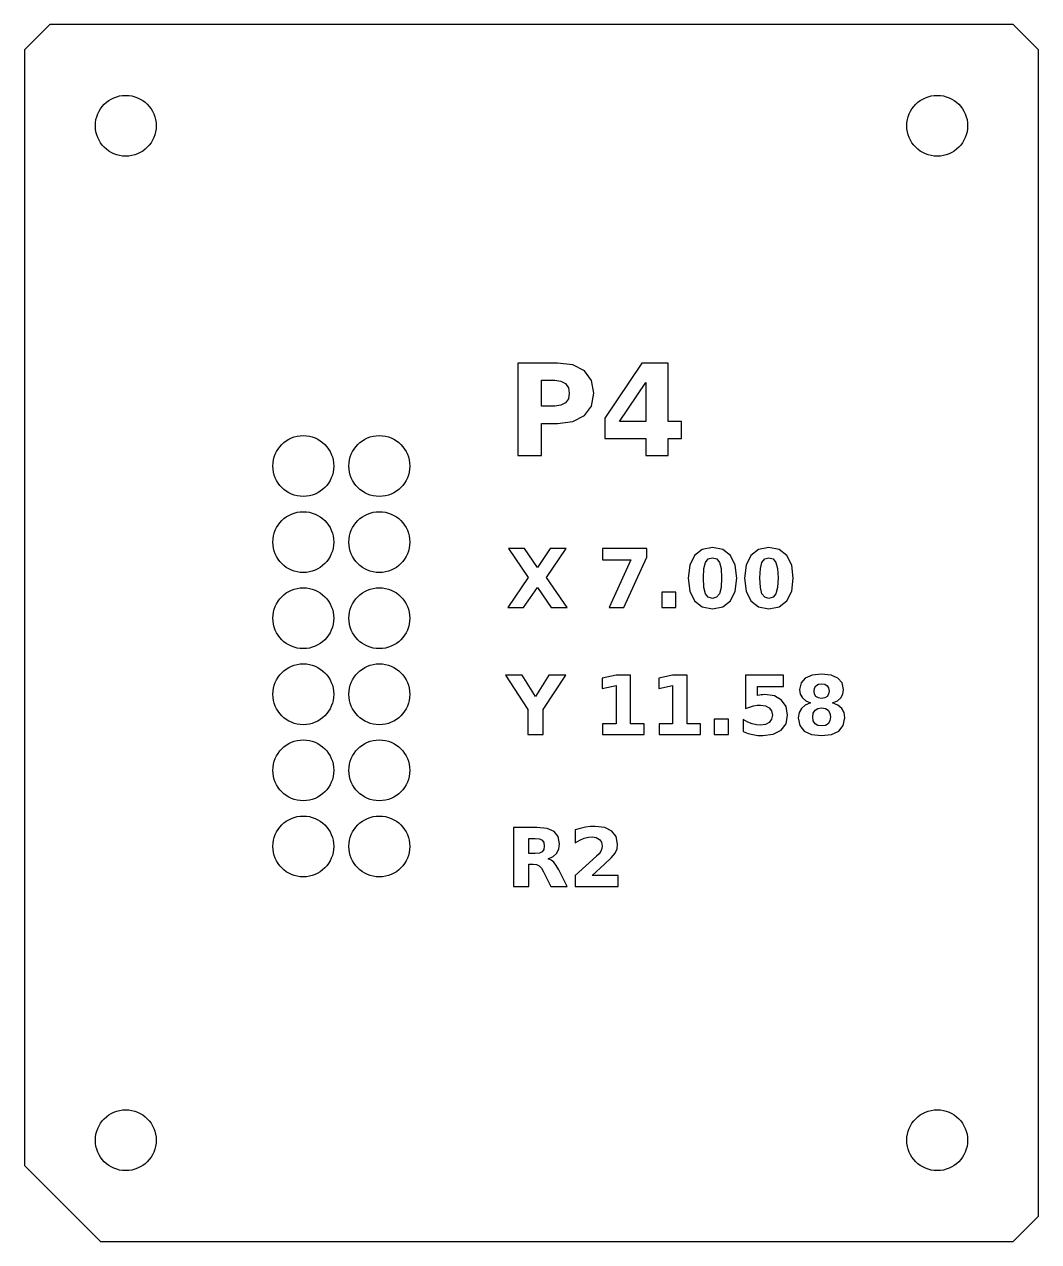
# Model space of a CAD drawing. Header units: millimetres. Extents: x -4 to 36, y -4 to 44.
import ezdxf

# ---------------------------------------------------------------- set-up
doc = ezdxf.new("R2010")
doc.units = ezdxf.units.MM
for name, color, linetype in [('CONTACT_HOLES', 3, 'Continuous'), ('MOUNT_HOLES', 1, 'Continuous'), ('OUTLINE', 7, 'Continuous'), ('RAISED_LABELS', 5, 'Continuous')]:
    doc.layers.add(name, color=color, linetype=linetype)

msp = doc.modelspace()

# ---------------------------------------------------------------- linework, layer by layer
at = {"layer": 'CONTACT_HOLES'}
for centre in [(7, 26.584), (10, 26.584), (7, 23.584), (10, 23.584), (7, 20.584), (10, 20.584), (7, 17.584), (10, 17.584), (7, 14.584), (10, 14.584), (7, 11.584), (10, 11.584)]:
    msp.add_circle(centre, 1.2, dxfattribs=at)
at = {"layer": 'MOUNT_HOLES'}
for centre in [(0, 40), (32, 40), (0, 0), (32, 0)]:
    msp.add_circle(centre, 1.2, dxfattribs=at)
at = {"layer": 'OUTLINE'}
msp.add_lwpolyline([(-1, -4), (35, -4), (36, -3), (36, 43), (35, 44), (-3, 44), (-4, 43), (-4, -1)], close=True, dxfattribs=at)
at = {"layer": 'RAISED_LABELS'}
for points in [[(17.634, 30.568), (17.019, 30.645), (15.459, 30.645), (15.459, 27), (16.399, 27), (16.399, 28.265), (17.019, 28.265), (17.634, 28.342), (18.087, 28.573), (18.366, 28.948), (18.459, 29.456), (18.366, 29.962), (18.087, 30.336)], [(21.395, 28.345), (21.395, 30.645), (20.349, 30.645), (18.89, 28.47), (18.89, 27.664), (20.505, 27.664), (20.505, 27), (21.395, 27), (21.395, 27.664), (21.914, 27.664), (21.914, 28.345)], [(17.161, 28.979), (16.919, 28.946), (16.399, 28.946), (16.399, 29.964), (16.919, 29.964), (17.161, 29.931), (17.341, 29.832), (17.453, 29.672), (17.491, 29.456), (17.453, 29.24), (17.341, 29.079)], [(19.476, 28.345), (20.505, 29.871), (20.505, 28.345)], [(16.594, 22.191), (17.372, 23.333), (16.741, 23.333), (16.232, 22.581), (15.72, 23.333), (15.092, 23.333), (15.87, 22.191), (15.061, 21), (15.691, 21), (16.232, 21.797), (16.776, 21), (17.403, 21)], [(19.919, 22.89), (19.058, 21), (19.643, 21), (20.553, 22.994), (20.553, 23.333), (18.795, 23.333), (18.795, 22.89)], [(22.426, 23.06), (22.239, 22.679), (22.176, 22.164), (22.239, 21.651), (22.426, 21.27), (22.729, 21.033), (23.137, 20.954), (23.544, 21.033), (23.846, 21.27), (24.034, 21.651), (24.096, 22.164), (24.034, 22.679), (23.846, 23.06), (23.544, 23.296), (23.137, 23.375), (22.729, 23.296)], [(24.465, 22.679), (24.402, 22.164), (24.465, 21.651), (24.652, 21.27), (24.955, 21.033), (25.364, 20.954), (25.771, 21.033), (26.073, 21.27), (26.261, 21.651), (26.323, 22.164), (26.261, 22.679), (26.073, 23.06), (25.771, 23.296), (25.364, 23.375), (24.955, 23.296), (24.652, 23.06)], [(22.861, 21.545), (22.798, 21.792), (22.777, 22.169), (22.798, 22.542), (22.861, 22.785), (22.971, 22.919), (23.137, 22.964), (23.303, 22.919), (23.413, 22.785), (23.474, 22.542), (23.495, 22.169), (23.474, 21.792), (23.412, 21.545), (23.302, 21.409), (23.137, 21.364), (22.971, 21.409)], [(25.025, 21.792), (25.004, 22.169), (25.025, 22.542), (25.087, 22.785), (25.198, 22.919), (25.364, 22.964), (25.53, 22.919), (25.639, 22.785), (25.701, 22.542), (25.721, 22.169), (25.701, 21.792), (25.639, 21.545), (25.529, 21.409), (25.364, 21.364), (25.198, 21.409), (25.087, 21.545)], [(21.134, 21), (21.697, 21), (21.697, 21.605), (21.134, 21.605)], [(15.858, 16.983), (15.858, 16), (16.459, 16), (16.459, 16.983), (17.349, 18.333), (16.689, 18.333), (16.158, 17.502), (15.627, 18.333), (14.969, 18.333)], [(20.438, 16.416), (19.906, 16.416), (19.906, 18.333), (19.334, 18.333), (18.792, 18.221), (18.792, 17.811), (19.337, 17.924), (19.337, 16.416), (18.806, 16.416), (18.806, 16), (20.438, 16)], [(22.133, 16.416), (22.133, 18.333), (21.561, 18.333), (21.018, 18.221), (21.018, 17.811), (21.564, 17.924), (21.564, 16.416), (21.032, 16.416), (21.032, 16), (22.664, 16), (22.664, 16.416)], [(24.987, 17.546), (24.919, 17.529), (24.919, 17.89), (25.934, 17.89), (25.934, 18.333), (24.438, 18.333), (24.438, 17.02), (24.602, 17.081), (24.754, 17.124), (24.897, 17.149), (25.031, 17.158), (25.226, 17.131), (25.375, 17.052), (25.469, 16.926), (25.501, 16.761), (25.469, 16.597), (25.375, 16.471), (25.226, 16.391), (25.031, 16.364), (24.874, 16.378), (24.708, 16.419), (24.532, 16.487), (24.346, 16.583), (24.346, 16.11), (24.539, 16.041), (24.733, 15.993), (24.928, 15.964), (25.126, 15.954), (25.535, 16.008), (25.844, 16.169), (26.038, 16.424), (26.102, 16.761), (26.043, 17.1), (25.865, 17.355), (25.58, 17.516), (25.201, 17.569), (25.127, 17.566), (25.056, 17.558)], [(26.573, 17.77), (26.6, 17.588), (26.681, 17.439), (26.815, 17.324), (27.001, 17.242), (26.793, 17.156), (26.642, 17.029), (26.552, 16.862), (26.521, 16.657), (26.58, 16.352), (26.754, 16.132), (27.041, 15.999), (27.44, 15.954), (27.837, 15.999), (28.123, 16.132), (28.296, 16.352), (28.354, 16.657), (28.324, 16.862), (28.233, 17.029), (28.083, 17.156), (27.874, 17.242), (28.061, 17.324), (28.196, 17.439), (28.277, 17.588), (28.304, 17.77), (28.249, 18.031), (28.084, 18.221), (27.813, 18.337), (27.44, 18.375), (27.065, 18.336), (26.793, 18.22), (26.628, 18.03)], [(27.313, 17.439), (27.219, 17.495), (27.161, 17.587), (27.142, 17.709), (27.161, 17.831), (27.219, 17.922), (27.313, 17.978), (27.44, 17.997), (27.564, 17.978), (27.657, 17.922), (27.715, 17.832), (27.734, 17.709), (27.715, 17.587), (27.657, 17.495), (27.564, 17.439), (27.44, 17.421)], [(27.09, 16.688), (27.113, 16.84), (27.181, 16.951), (27.291, 17.021), (27.44, 17.044), (27.588, 17.021), (27.697, 16.953), (27.763, 16.841), (27.785, 16.688), (27.763, 16.536), (27.697, 16.424), (27.588, 16.356), (27.44, 16.333), (27.291, 16.356), (27.181, 16.424), (27.113, 16.536)], [(23.773, 16), (23.773, 16.605), (23.21, 16.605), (23.21, 16)], [(15.294, 10), (15.896, 10), (15.896, 10.883), (16.066, 10.883), (16.198, 10.867), (16.3, 10.819), (16.388, 10.727), (16.475, 10.579), (16.759, 10), (17.4, 10), (17.073, 10.662), (16.974, 10.838), (16.875, 10.963), (16.771, 11.045), (16.654, 11.091), (16.851, 11.181), (16.991, 11.309), (17.075, 11.479), (17.103, 11.689), (17.049, 11.979), (16.888, 12.178), (16.612, 12.294), (16.212, 12.333), (15.294, 12.333)], [(19.413, 10.442), (18.386, 10.442), (18.884, 10.88), (19.146, 11.128), (19.299, 11.321), (19.372, 11.492), (19.397, 11.677), (19.339, 11.97), (19.165, 12.191), (18.886, 12.329), (18.514, 12.375), (18.322, 12.366), (18.125, 12.34), (17.925, 12.297), (17.724, 12.238), (17.724, 11.725), (17.908, 11.829), (18.081, 11.904), (18.242, 11.949), (18.389, 11.964), (18.554, 11.939), (18.682, 11.864), (18.765, 11.748), (18.792, 11.6), (18.778, 11.496), (18.738, 11.396), (18.668, 11.296), (18.569, 11.194), (17.717, 10.442), (17.717, 10), (19.413, 10)], [(16.419, 11.369), (16.311, 11.316), (16.148, 11.299), (15.896, 11.299), (15.896, 11.897), (16.148, 11.897), (16.311, 11.88), (16.419, 11.828), (16.481, 11.737), (16.502, 11.6), (16.481, 11.462)]]:
    msp.add_lwpolyline(points, close=True, dxfattribs=at)

doc.saveas('drawing.dxf')
